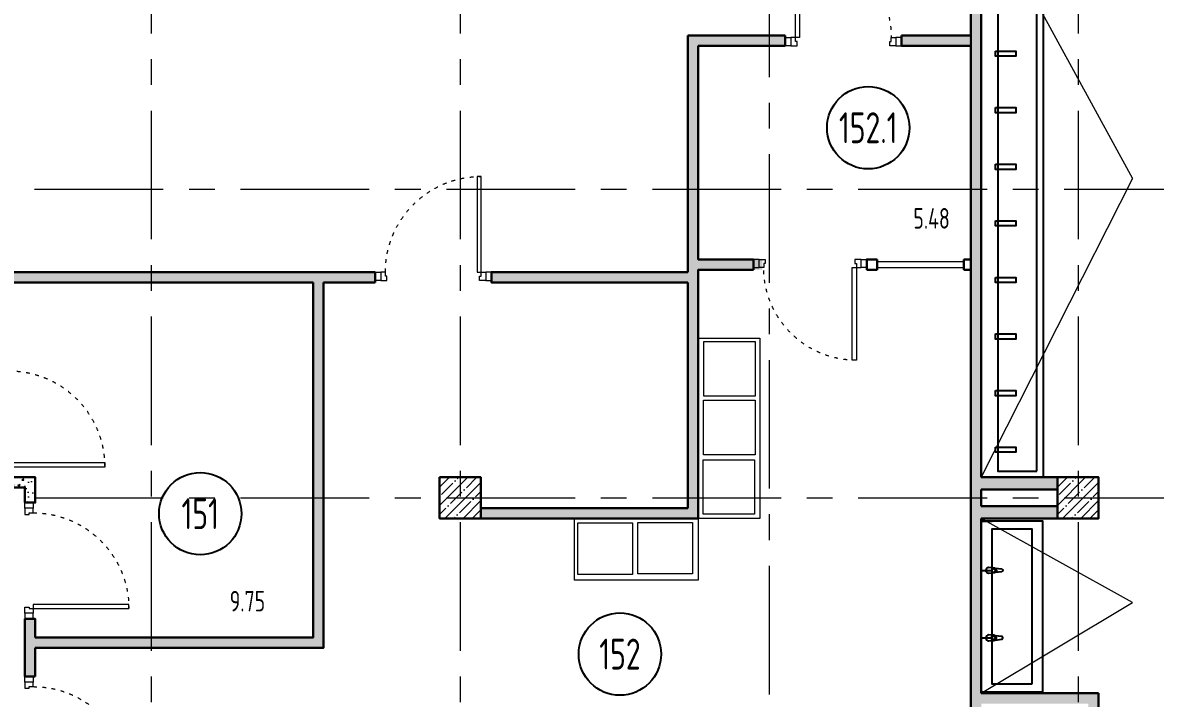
# Model space of a CAD drawing. Header units: millimetres. Extents: x -8689834 to 9419935, y 0 to 135940.
# Drawn here: x -210484 to -199483, y 110651 to 117219 of the extents above; entities that cross this region are included whole.
import ezdxf
from ezdxf import colors
from ezdxf.entities.mleader import LeaderData, LeaderLine
from ezdxf.enums import TextEntityAlignment as Align
from ezdxf.math import Vec2, Vec3

# ---------------------------------------------------------------- set-up
doc = ezdxf.new("R2010")
doc.units = ezdxf.units.MM
doc.header["$MEASUREMENT"] = 0
doc.linetypes.add('ACAD_ISO03W100', pattern=[30, 12, -18])
doc.linetypes.add('CENTER', pattern=[2, 1.25, -0.25, 0.25, -0.25])
doc.layers.get('0').update_dxf_attribs({"color": 250, "lineweight": 9})
for name, color, linetype, lineweight in [('АР_Двери', 175, 'Continuous', 18), ('АР_Колонны', 250, 'Continuous', 30), ('АР_Колонны Штрих', 250, 'Continuous', 5), ('АР_Маркер экспликации', 239, 'Continuous', 13), ('АР_Номер помещения', 1, 'Continuous', 25), ('АР_Оси', 7, 'Continuous', 9), ('АР_Отметки', 250, 'Continuous', 15), ('АР_Перегородки газоблок', 165, 'Continuous', 30), ('АР_Перегородки газоблок_Штрих', 165, 'Continuous', 5), ('АР_Помещения_площадь', 19, 'Continuous', 9), ('АР_Тонкие', 250, 'Continuous', 5), ('Оборудование пищеблок', 250, 'Continuous', 5)]:
    doc.layers.add(name, color=color, linetype=linetype, lineweight=lineweight)
doc.layers.add('ТХ_сантехника', color=253, linetype='Continuous')
doc.layers.get('0').freeze()
doc.styles.add('ISOCPEUR', font='isocpeur.ttf', dxfattribs={"width": 0.7})
doc.styles.get("Standard").update_dxf_attribs({"font": 'isocpeur.ttf', "width": 0.7})
pattern_1 = [(50, (0, 0), (215.17805, -18.82564), [22.5, -247.5]), (355, (0, 0), (-41.6254, 225.65764), [18, -198]), (100.45144, (17.93, -1.57), (173.55265, 206.832), [19.12206, -210.34263]), (46.1842, (0, 60), (320.1724, -49.65578), [33.75, -371.25]), (96.63564, (26.68, 55.86), (280.3986, 292.2356), [28.6831, -315.51413]), (351.18416, (0, 60), (280.3986, 292.2356), [27, -297]), (21, (30, 45), (179.07212, -120.78567), [22.5, -247.5]), (326, (30, 45), (72.9946, 217.54501), [18, -198]), (71.45144, (44.92, 34.93), (252.06671, 96.75935), [19.12206, -210.34263]), (37.5, (0, 0), (3.647957, 99.868156), [0, -195.6, 0, -201, 0, -198.75]), (7.5, (0, 0), (78.92086, 118.323514), [0, -114.6, 0, -191.1, 0, -75.75]), (327.5, (-66.9, 0), (160.14673, -6.766462), [0, -75, 0, -234, 0, -310.5]), (317.5, (-96.9, 0), (174.95585, 30.031495), [0, -97.5, 0, -155.4, 0, -220.5])]

# ---------------------------------------------------------------- blocks, each defined once
blk = doc.blocks.new('*U572')
for points in [[(0, 0), (0, -80), (55, -80), (55, 0), (0, 0)], [(55, -80), (55, 0), (115, 0), (115, -40), (100, -40), (100, -80), (55, -80)], [(1075, -80), (1075, 0), (1015, 0), (1015, -40), (1030, -40), (1030, -80), (1075, -80)], [(1130, 0), (1130, -80), (1075, -80), (1075, 0), (1130, 0)]]:
    blk.add_lwpolyline(points)
blk.add_lwpolyline([(100, -80), (100, -1010), (140, -1010), (140, -80)], close=True)
at = {"linetype": 'ACAD_ISO03W100', "ltscale": 3}
blk.add_arc((100, -80), 930, 270, 0, dxfattribs=at)
blk = doc.blocks.new('*U552')
for points in [[(-55, -80), (-55, 0), (-115, 0), (-115, -40), (-100, -40), (-100, -80), (-55, -80)], [(0, 0), (0, -80), (-55, -80), (-55, 0), (0, 0)], [(-1130, 0), (-1130, -80), (-1075, -80), (-1075, 0), (-1130, 0)], [(-1075, -80), (-1075, 0), (-1015, 0), (-1015, -40), (-1030, -40), (-1030, -80), (-1075, -80)]]:
    blk.add_lwpolyline(points)
blk.add_lwpolyline([(-100, -80), (-100, -1010), (-140, -1010), (-140, -80)], close=True)
at = {"linetype": 'ACAD_ISO03W100', "ltscale": 3}
blk.add_arc((-100, -80), 930, 180, 270, dxfattribs=at)
blk = doc.blocks.new('*U10')
blk.add_lwpolyline([(100, 80), (100, 1010), (140, 1010), (140, 80)], close=True)
for points in [[(0, 0), (0, 80), (55, 80), (55, 0), (0, 0)], [(55, 80), (55, 0), (115, 0), (115, 40), (100, 40), (100, 80), (55, 80)], [(1075, 80), (1075, 0), (1015, 0), (1015, 40), (1030, 40), (1030, 80), (1075, 80)], [(1130, 0), (1130, 80), (1075, 80), (1075, 0), (1130, 0)]]:
    blk.add_lwpolyline(points)
at = {"linetype": 'ACAD_ISO03W100', "ltscale": 3}
blk.add_arc((100, 80), 930, 0, 90, dxfattribs=at)
blk = doc.blocks.new('*U1629')
at = {"layer": 'АР_Номер помещения', "color": 7}
blk.add_circle((771, -3079), 400, dxfattribs=at)
at = {"layer": 'АР_Номер помещения', "color": 7, "style": 'ISOCPEUR', "width": 0.7}
blk.add_attdef('НОМЕР_ПОМЕЩЕНИЯ', text='', height=300, dxfattribs=at).set_placement((771, -3079), align=Align.MIDDLE_CENTER)
at = {"layer": 'АР_Помещения_площадь', "color": 7, "lineweight": 30, "width": 0.7, "flags": 104}
blk.add_attdef('ИМЯ_ПОМЕЩЕНИЯ', text='', height=100, dxfattribs=at).set_placement((158, 1217), align=Align.MIDDLE_CENTER)
blk = doc.blocks.new('*U1630')
at = {"layer": 'АР_Номер помещения', "color": 7}
blk.add_circle((-5585, -1810), 400, dxfattribs=at)
at = {"layer": 'АР_Номер помещения', "color": 7, "style": 'ISOCPEUR', "width": 0.7}
blk.add_attdef('НОМЕР_ПОМЕЩЕНИЯ', text='', height=300, dxfattribs=at).set_placement((-5585, -1810), align=Align.MIDDLE_CENTER)
at = {"layer": 'АР_Помещения_площадь', "color": 7, "lineweight": 30, "width": 0.7, "flags": 104}
blk.add_attdef('ИМЯ_ПОМЕЩЕНИЯ', text='', height=100, dxfattribs=at).set_placement((158, 1217), align=Align.MIDDLE_CENTER)
blk = doc.blocks.new('*U1788')
at = {"layer": 'АР_Номер помещения', "color": 7}
blk.add_circle((-3463, -1967), 400, dxfattribs=at)
at = {"layer": 'АР_Номер помещения', "color": 7, "style": 'ISOCPEUR', "width": 0.7}
blk.add_attdef('НОМЕР_ПОМЕЩЕНИЯ', text='', height=300, dxfattribs=at).set_placement((-3463, -1967), align=Align.MIDDLE_CENTER)
at = {"layer": 'АР_Помещения_площадь', "color": 7, "lineweight": 30, "width": 0.7, "flags": 104}
blk.add_attdef('ИМЯ_ПОМЕЩЕНИЯ', text='', height=100, dxfattribs=at).set_placement((158, 1217), align=Align.MIDDLE_CENTER)
blk = doc.blocks.new('смеситель короткий')
for p, q in [((42, 21), (0, 25)), ((24.9, 13.6), (39.8, 13.6)), ((24.9, -13.6), (24.9, 13.6)), ((104.4, 11.1), (51.5, 17.7)), ((0, -25), (42, -21)), ((39.8, -13.6), (24.9, -13.6)), ((51.5, -17.7), (104.4, -11.1))]:
    blk.add_line(p, q)
for centre, major_axis, start_param, end_param in [((0, 0), (-17.7, 17.7), -0.785398, 2.356194), ((39.8, 0), (9.62, 9.62), 3.926991, 7.068583), ((40.1, 0), (-14.9, 14.9), -1.35736, -0.875625), ((40.1, 0), (14.9, 14.9), 4.498953, 6.496621), ((103, 0), (7.91, 7.91), 4.051589, 6.943986), ((40.1, 0), (14.9, 14.9), 4.017217, 4.498953)]:
    blk.add_ellipse(centre, major_axis=major_axis, ratio=1, start_param=start_param, end_param=end_param)
blk = doc.blocks.new('раковина')
at = {"layer": 'ТХ_сантехника'}
for p, q in [((968010.4, -23754), (968100, -23754)), ((968010.4, -24154), (968100, -24154)), ((968010.4, -24704), (968100, -24704))]:
    blk.add_line(p, q, dxfattribs=at)
for points in [[(968510.4, -25144), (968510.4, -23754), (968010.4, -23754), (968010.4, -25144)], [(968425.4, -25079), (968425.4, -23819), (968095.4, -23819), (968095.4, -25079)]]:
    blk.add_lwpolyline(points, close=True, dxfattribs=at)
at = {"layer": 'ТХ_сантехника', "ltscale": 100, "xscale": -1, "rotation": 180}
blk.add_blockref('смеситель короткий', (968072.1, -24154), dxfattribs=at)
at = {"layer": 'ТХ_сантехника'}
blk.add_blockref('смеситель короткий', (968072.1, -24704), dxfattribs=at)
blk = doc.blocks.new('раковина столовая 2')
for points in [[(970112, -22806), (970112, -17236), (969512, -17236), (969512, -22806)], [(969572, -22746), (969572, -17314), (969952, -17314), (969952, -22746)], [(969975, -17564), (969775, -17564), (969775, -17614), (969975, -17614)], [(969975, -18114), (969775, -18114), (969775, -18164), (969975, -18164)], [(969975, -18664), (969775, -18664), (969775, -18714), (969975, -18714)], [(969975, -19214), (969775, -19214), (969775, -19264), (969975, -19264)], [(969975, -19764), (969775, -19764), (969775, -19814), (969975, -19814)], [(969975, -20314), (969775, -20314), (969775, -20364), (969975, -20364)], [(969975, -20864), (969775, -20864), (969775, -20914), (969975, -20914)], [(969975, -21414), (969775, -21414), (969775, -21464), (969975, -21464)], [(969975, -21964), (969775, -21964), (969775, -22014), (969975, -22014)], [(969975, -22514), (969775, -22514), (969775, -22564), (969975, -22564)]]:
    blk.add_lwpolyline(points, close=True)
blk = doc.blocks.new('*U580')
blk.add_lwpolyline([(-100, 80), (-100, 1010), (-140, 1010), (-140, 80)], close=True)
for points in [[(-1130, 0), (-1130, 80), (-1075, 80), (-1075, 0), (-1130, 0)], [(-1075, 80), (-1075, 0), (-1015, 0), (-1015, 40), (-1030, 40), (-1030, 80), (-1075, 80)], [(-55, 80), (-55, 0), (-115, 0), (-115, 40), (-100, 40), (-100, 80), (-55, 80)], [(0, 0), (0, 80), (-55, 80), (-55, 0), (0, 0)]]:
    blk.add_lwpolyline(points)
at = {"linetype": 'ACAD_ISO03W100', "ltscale": 3}
blk.add_arc((-100, 80), 930, 90, 180, dxfattribs=at)
blk = doc.blocks.new('*U573')
for points in [[(0, 0), (0, -80), (55, -80), (55, 0), (0, 0)], [(55, -80), (55, 0), (115, 0), (115, -40), (100, -40), (100, -80), (55, -80)], [(1045, -80), (1045, 0), (985, 0), (985, -40), (1000, -40), (1000, -80), (1045, -80)], [(1100, 0), (1100, -80), (1045, -80), (1045, 0), (1100, 0)]]:
    blk.add_lwpolyline(points)
blk.add_lwpolyline([(100, -80), (100, -980), (140, -980), (140, -80)], close=True)
at = {"linetype": 'ACAD_ISO03W100', "ltscale": 3}
blk.add_arc((100, -80), 900, 270, 0, dxfattribs=at)
blk = doc.blocks.new('A$C0ce66a75')
at = {"layer": 'Оборудование пищеблок', "color": 217, "true_color": 0x93278f}
for points in [[(600, 0), (0, 0), (0, 1200), (600, 1200)], [(540, 615), (40, 615), (40, 1145), (540, 1145)], [(545, 31), (45, 31), (45, 561), (545, 561)]]:
    blk.add_lwpolyline(points, close=True, dxfattribs=at)
blk = doc.blocks.new('A$C8adc73d5')
at = {"layer": 'Оборудование пищеблок', "color": 217, "true_color": 0x93278f}
for points in [[(1750, 0), (0, 0), (0, 600), (1750, 600)], [(570, 52), (40, 52), (40, 552), (570, 552)], [(1148, 47), (618, 47), (618, 547), (1148, 547)], [(1719, 46), (1189, 46), (1189, 546), (1719, 546)]]:
    blk.add_lwpolyline(points, close=True, dxfattribs=at)
blk = doc.blocks.new('_DotSmall')
at = {"color": 0, "linetype": 'ByBlock', "const_width": 0.5}
blk.add_lwpolyline([(-0.0625, 0, 1), (0.0625, 0, 1)], format="xyb", close=True, dxfattribs=at)

msp = doc.modelspace()

# ---------------------------------------------------------------- hatches: boundary and pattern name
at = {"layer": 'АР_Колонны Штрих', "ltscale": 100}
h = msp.add_hatch(dxfattribs=at)
h.set_pattern_fill('ANSI35', color=256, scale=500)
h.set_pattern_definition([(45, (-1163486.01, 152672.16), (-88.388348, 88.388348), []), (45, (-1163397.63, 152672.16), (-88.388348, 88.388348), [156.25, -31.25, 0, -31.25])])
h.paths.add_polyline_path([(-206033.9, 112800.7), (-206433.9, 112800.7), (-206433.9, 112400.7), (-206033.9, 112400.7)])
h = msp.add_hatch(dxfattribs=at)
h.set_pattern_fill('ANSI35', color=256, scale=500)
h.set_pattern_definition([(45, (-1157486.01, 152672.16), (-88.388348, 88.388348), []), (45, (-1157397.63, 152672.16), (-88.388348, 88.388348), [156.25, -31.25, 0, -31.25])])
h.paths.add_polyline_path([(-200033.9, 112800.7), (-200433.9, 112800.7), (-200433.9, 112400.7), (-200033.9, 112400.7)])
at = {"layer": 'АР_Перегородки газоблок_Штрих', "ltscale": 100}
h = msp.add_hatch(dxfattribs=at)
h.set_pattern_fill('AR-CONC', color=256, scale=30)
h.set_pattern_definition(pattern_1)
h.paths.add_polyline_path([(-201173.8, 118370.9), (-201173.6, 118400.7), (-200433.9, 118400.7), (-200433.9, 118520.7), (-201273.4, 118520.6), (-201273.4, 115964.6), (-201273.3, 115964.6), (-201273.4, 115627.6), (-201273.4, 115600.7), (-201173.8, 115600.7)])
h.paths.add_polyline_path([(-201173.8, 115600.7), (-201273.4, 115600.1), (-201273.4, 115007.2), (-201273.4, 112600.7), (-201173.4, 112600.7), (-201173.4, 112680.7), (-200433.9, 112680.7), (-200433.9, 112800.7), (-200573.8, 112800.7), (-200573.8, 112800.7), (-201173.8, 112800.7)])
h.paths.add_polyline_path([(-200433.9, 112520.7), (-201173.4, 112520.7), (-201173.4, 112600.7), (-201273.4, 112600.7), (-201273.4, 110702.5), (-201173.4, 110702.5), (-201173.4, 112400.7), (-200433.9, 112400.7), (-200433.9, 112400.7)])
h = msp.add_hatch(dxfattribs=at)
h.set_pattern_fill('AR-CONC', color=256, scale=30)
h.set_pattern_definition([(50, (0.09, 1576.72), (215.17805, -18.82564), [22.5, -247.5]), (355, (0.09, 1576.72), (-41.6254, 225.65764), [18, -198]), (100.45144, (18.02, 1575.15), (173.55265, 206.832), [19.12206, -210.34263]), (46.1842, (0.09, 1636.72), (320.1724, -49.65578), [33.75, -371.25]), (96.63564, (26.77, 1632.6), (280.3986, 292.2356), [28.6831, -315.51413]), (351.18416, (0.09, 1636.72), (280.3986, 292.2356), [27, -297]), (21, (30.1, 1621.72), (179.07212, -120.78567), [22.5, -247.5]), (326, (30.1, 1621.72), (72.9946, 217.54501), [18, -198]), (71.45144, (45.02, 1611.66), (252.06671, 96.75935), [19.12206, -210.34263]), (37.5, (0.09, 1576.72), (3.647957, 99.868156), [0, -195.6, 0, -201, 0, -198.75]), (7.5, (0.09, 1576.72), (78.92086, 118.323514), [0, -114.6, 0, -191.1, 0, -75.75]), (327.5, (-66.81, 1576.72), (160.14673, -6.766462), [0, -75, 0, -234, 0, -310.5]), (317.5, (-96.8, 1576.72), (174.95585, 30.031495), [0, -97.5, 0, -155.4, 0, -220.5])])
h.paths.add_polyline_path([(-201293.3, 117094.4), (-201947.8, 117094.3), (-201947.8, 116994.3), (-201293.3, 116994.4)])
h.paths.add_polyline_path([(-203077.8, 117094.3), (-204022.7, 117094.3), (-204022.7, 114793.8), (-205930.8, 114793.8), (-205930.8, 114693.8), (-204022.7, 114693.8), (-204022.7, 112500.4), (-206033.9, 112500.7), (-206033.9, 112400.7), (-203922.6, 112400.4), (-203922.7, 114817.8), (-203300.3, 114817.8), (-203300.3, 114917.8), (-203922.6, 114917.8), (-203922.6, 116994.3), (-203077.8, 116994.3)])
h = msp.add_hatch(dxfattribs=at)
h.set_pattern_fill('AR-CONC', color=256, scale=30)
h.set_pattern_definition(pattern_1)
h.paths.add_polyline_path([(-207562.8, 114693.8), (-207060.8, 114693.8), (-207060.8, 114793.8), (-211555.4, 114793.8), (-211555.4, 114693.8), (-210693.8, 114693.8), (-210693.8, 113930.7), (-210593.8, 113930.7), (-210593.8, 114693.8), (-207662.8, 114693.8), (-207662.8, 111241.9), (-210361.8, 111243.1), (-210361.8, 111423.9), (-210461.8, 111423.9), (-210461.8, 110864.7), (-210361.8, 110864.7), (-210361.8, 111143.1), (-207562.8, 111141.5)])
h = msp.add_hatch(dxfattribs=at)
h.set_pattern_fill('AR-CONC', color=256, scale=30)
h.set_pattern_definition(pattern_1)
h.paths.add_polyline_path([(-210361.8, 112800.7), (-212033.9, 112800.7), (-212033.9, 112700.7), (-210461.8, 112700.7), (-210461.8, 112553.9), (-210361.8, 112553.9)])
h = msp.add_hatch(dxfattribs=at)
h.set_pattern_fill('AR-CONC', color=256, scale=30)
h.set_pattern_definition(pattern_1)
h.paths.add_polyline_path([(-210461.8, 109734.7), (-210361.8, 109634.7)], flags=17)
h.paths.add_polyline_path([(-201173.4, 109734.7), (-201293.4, 109734.7), (-210461.8, 109734.7), (-210361.8, 109634.7), (-202922.4, 109634.7), (-202922.4, 109061.2), (-202922.4, 108895.3), (-200133.9, 108895.3), (-200133.9, 106900.6), (-203133.9, 106900.6), (-203133.9, 104807.7), (-203241.9, 104807.7), (-203241.9, 104707.7), (-203033.9, 104707.7), (-203033.9, 106800.7), (-200033.9, 106800.7), (-200033.9, 110700.9), (-201173.4, 110702.5), (-201273.4, 110702.5), (-201273.4, 109734.7), (-201173.4, 109734.7), (-201173.4, 110062.1), (-201173.4, 110600.9), (-201171.3, 110600.9), (-200133.9, 110600.9), (-200133.9, 109015.3), (-201173.4, 109015.3)])
h.paths.add_polyline_path([(-201273.4, 109634.7), (-201273.4, 109014.7), (-202822.4, 109014.7), (-202822.4, 109634.7)], flags=16)
h.paths.add_polyline_path([(-202970, 109634.7), (-202849.5, 109634.7)], flags=17)

# ---------------------------------------------------------------- linework, layer by layer
at = {"layer": 'АР_Колонны', "ltscale": 100}
for points in [[(-206433.9, 112800.7), (-206033.9, 112800.7), (-206033.9, 112400.7), (-206433.9, 112400.7)], [(-200433.9, 112800.7), (-200033.9, 112800.7), (-200033.9, 112400.7), (-200433.9, 112400.7)]]:
    msp.add_lwpolyline(points, close=True, dxfattribs=at)
at = {"layer": 'АР_Оси', "linetype": 'CENTER', "ltscale": 1000}
for p, q in [((-203233.8, 135939.9), (-203233.8, 80207.5)), ((-209233.9, 134363.2), (-209233.9, 78630.8)), ((-206233.9, 134363.2), (-206233.9, 78630.8)), ((-200233.9, 134363.2), (-200233.9, 78630.8)), ((-224367.6, 115600.7), (-141189.2, 115600.7)), ((-224367.6, 112600.7), (-141189.2, 112600.7))]:
    msp.add_line(p, q, dxfattribs=at)
at = {"layer": 'АР_Перегородки газоблок', "ltscale": 100}
for p, q in [((-204022.7, 117094.3), (-204022.7, 114793.8)), ((-203077.8, 117094.3), (-204022.7, 117094.3)), ((-203077.8, 117094.3), (-203077.8, 116994.2)), ((-201947.8, 116994.2), (-201947.8, 117094.4)), ((-201273.3, 117094.4), (-201947.8, 117094.4)), ((-203077.8, 116994.3), (-203922.7, 116994.3)), ((-201273.3, 116994.4), (-201947.8, 116994.4)), ((-204022.7, 114693.8), (-204022.7, 112500.4)), ((-204022.7, 112500.4), (-206033.9, 112500.7)), ((-203922.7, 112400.4), (-206033.9, 112400.7))]:
    msp.add_line(p, q, dxfattribs=at)
at = {"layer": 'АР_Перегородки газоблок', "color": 253, "lineweight": 13, "ltscale": 100}
for p, q in [((-202185.3, 114897.8, 0), (-201341.9, 114897.8, 0)), ((-201344.2, 114835.3, 0), (-202185.3, 114835.3, 0))]:
    msp.add_line(p, q, dxfattribs=at)
at = {"layer": 'АР_Перегородки газоблок', "ltscale": 100}
for points in [[(-201273.4, 115007.2), (-201273.4, 118520.6), (-200433.9, 118520.7)], [(-201173.6, 112800.7), (-201173.6, 118400.7)], [(-201273.4, 109734.7), (-201273.4, 115007.2)], [(-211535.4, 114793.8), (-207060.8, 114793.8)], [(-207060.8, 114793.8), (-207060.8, 114693.8)], [(-204022.7, 114793.8), (-205930.8, 114793.8), (-205930.8, 114693.8), (-204022.7, 114693.8)], [(-210593.8, 114693.8), (-207662.8, 114693.8)], [(-210361.8, 111243.1), (-207662.8, 111241.9), (-207662.8, 114693.8)], [(-210361.8, 111143.1), (-207562.8, 111141.9), (-207562.8, 114693.8)], [(-207562.8, 114693.8), (-207060.8, 114693.8)], [(-212033.9, 112800.7), (-210361.8, 112800.7), (-210361.8, 112553.9), (-210461.8, 112553.9)], [(-201173.4, 112800.7), (-200433.9, 112800.7)], [(-212033.9, 112700.7), (-210461.8, 112700.7), (-210461.8, 112553.9)], [(-200433.9, 112680.7), (-201173.4, 112680.7)], [(-201173.4, 112680.7), (-201173.4, 112520.7)], [(-201173.4, 112520.7), (-200433.9, 112520.7)], [(-200433.9, 112400.7), (-201173.4, 112400.7)], [(-201173.4, 112400.7), (-201173.4, 110700.9)], [(-210461.8, 111423.9), (-210461.8, 110864.7)], [(-210361.8, 111243.1), (-210361.8, 111423.9), (-210461.8, 111423.9)], [(-210361.8, 110864.7), (-210361.8, 111143.1)], [(-210361.8, 110864.7), (-210461.8, 110864.7)], [(-200033.9, 110701), (-200033.9, 106800.7), (-203033.9, 106800.7), (-203033.9, 104707.7)], [(-201173.4, 110700.9), (-200033.9, 110700.9)]]:
    msp.add_lwpolyline(points, dxfattribs=at)
at = {"layer": 'АР_Перегородки газоблок', "ltscale": 100, "elevation": 0}
for points in [[(-203922.7, 116994.3), (-203922.7, 114917.8), (-203386.6, 114917.8), (-203386.6, 114817.8)], [(-202184.2, 114917.8), (-202286.6, 114917.8), (-202286.6, 114817.8)], [(-202184.2, 114917.8), (-202184.2, 114817.8)], [(-201344.2, 114917.8), (-201344.2, 114817.8)], [(-201344.2, 114917.8), (-201273.4, 114917.8)], [(-203922.7, 112400.4), (-203922.7, 114817.8), (-203386.6, 114817.8)], [(-202286.6, 114817.8), (-202184.2, 114817.8)], [(-201344.2, 114817.8), (-201273.4, 114817.8)]]:
    msp.add_lwpolyline(points, dxfattribs=at)
at = {"layer": 'АР_Тонкие', "ltscale": 500}
for points in [[(-201173.6, 118400.7), (-199706, 115705.3), (-201173.4, 112800.7)], [(-201173.4, 110700.9), (-199706, 111583.8), (-201173.4, 112400.7)]]:
    msp.add_lwpolyline(points, dxfattribs=at)

# ---------------------------------------------------------------- block references
at = {"layer": 'АР_Двери', "xscale": -1}
for name, p in [('*U580', (-203077.8, 116994.2)), ('*U10', (-205930.8, 114713.8))]:
    msp.add_blockref(name, p, dxfattribs=at)
at = {"layer": 'АР_Двери', "color": 253, "xscale": -1}
msp.add_blockref('*U573', (-202286.6, 114917.8, 0), dxfattribs=at)
msp.add_blockref('*U573', (-202286.6, 114917.8, 0), dxfattribs=at)
at = {"layer": 'АР_Двери', "rotation": 90.00000000000001}
msp.add_blockref('*U572', (-210693.8, 112800.7), dxfattribs=at)
at = {"layer": 'АР_Двери', "xscale": -1, "rotation": 90}
for p in [(-210461.8, 111423.9), (-210461.8, 109734.7)]:
    msp.add_blockref('*U552', p, dxfattribs=at)
at = {"layer": 'АР_Маркер экспликации'}
ref = msp.add_blockref('*U1788', (-198808.5, 118164.5), dxfattribs=at)
ref.add_attrib('НОМЕР_ПОМЕЩЕНИЯ', '152.1', dxfattribs={"layer": 'АР_Номер помещения', "color": 7, "height": 300, "style": 'ISOCPEUR', "width": 0.7}).set_placement((-202271.3, 116197.5), align=Align.MIDDLE_CENTER)
ref.add_attrib('ПЛОЩАДЬ_ПОМЕЩЕНИЯ', '5.48', dxfattribs={"layer": 'АР_Помещения_площадь', "color": 7, "height": 200, "style": 'ISOCPEUR', "width": 0.7}).set_placement((-201479.1, 115316.8), align=Align.MIDDLE_RIGHT)
ref = msp.add_blockref('*U1629', (-209530, 115525.1), dxfattribs=at)
ref.add_attrib('НОМЕР_ПОМЕЩЕНИЯ', '151', dxfattribs={"layer": 'АР_Номер помещения', "color": 7, "height": 300, "style": 'ISOCPEUR', "width": 0.7}).set_placement((-208759, 112445.7), align=Align.MIDDLE_CENTER)
ref.add_attrib('ПЛОЩАДЬ_ПОМЕЩЕНИЯ', '9.75', dxfattribs={"layer": 'АР_Помещения_площадь', "color": 7, "height": 200, "style": 'ISOCPEUR', "width": 0.7}).set_placement((-208128.4, 111595.8), align=Align.MIDDLE_RIGHT)
ref = msp.add_blockref('*U1630', (-199097.9, 112891), dxfattribs=at)
ref.add_attrib('НОМЕР_ПОМЕЩЕНИЯ', '152', dxfattribs={"layer": 'АР_Номер помещения', "color": 7, "height": 300, "style": 'ISOCPEUR', "width": 0.7}).set_placement((-204682.5, 111081.1), align=Align.MIDDLE_CENTER)
ref.add_attrib('ПЛОЩАДЬ_ПОМЕЩЕНИЯ', '34.78', dxfattribs={"layer": 'АР_Помещения_площадь', "color": 7, "height": 200, "style": 'ISOCPEUR', "width": 0.7}).set_placement((-202086.7, 109981.2), align=Align.MIDDLE_RIGHT)
at = {"layer": 'Оборудование пищеблок', "color": 217, "true_color": 0x93278f}
for name, p, rotation in [('A$C8adc73d5', (-203322.7, 112400.7), 90), ('A$C0ce66a75', (-205123.1, 112400.7), 270)]:
    msp.add_blockref(name, p, dxfattribs=dict(at, rotation=rotation))
at = {"layer": 'ТХ_сантехника', "xscale": -1}
msp.add_blockref('раковина столовая 2', (768938.2, 135606.8), dxfattribs=at)
at = {"layer": 'ТХ_сантехника', "xscale": 1.193395715199417, "yscale": 1.193395715199417, "zscale": 1.193395715199417}
msp.add_blockref('раковина', (-1356392.6, 140720.5), dxfattribs=at)

# ---------------------------------------------------------------- leaders
at = {"layer": 'АР_Отметки'}
ml = msp.add_multileader_mtext('Standard', dxfattribs=at)
ml.set_content('0,000', color=256, style='ISOCPEUR')
ml.set_leader_properties(color=256, linetype='Continuous', lineweight=-1)
ml.set_arrow_properties(name='DOTSMALL')
ml.build(insert=Vec2(0, 0))
ml.multileader.update_dxf_attribs({"has_text_frame": 1, "text_left_attachment_type": 4, "text_right_attachment_type": 4, "dogleg_length": 100, "arrow_head_size": 180})
ctx = ml.context
ctx.base_point, ctx.char_height, ctx.arrow_head_size, ctx.landing_gap_size, ctx.plane_origin = Vec3(-204826.3, 122318.2), 250, 180, 50, Vec3(-207886.6, 120174.8)
ctx.left_attachment, ctx.right_attachment = 4, 4
notes = []
notes.append((ctx, [(0, (0, 0, 0), (0, 0), (1, 0), 1, [])]))
ctx.mtext.insert, ctx.mtext.width, ctx.mtext.line_spacing_style, ctx.mtext.flow_direction = Vec3(-204776.3, 122651.5), 852.697, 2, 5
ml = msp.add_multileader_mtext('Standard', dxfattribs=at)
ml.set_content('{\\W0.8;-2,730}', color=256, style='ISOCPEUR')
ml.set_leader_properties(color=256, linetype='Continuous', lineweight=-1)
ml.set_arrow_properties(name='DOTSMALL')
ml.build(insert=Vec2(0, 0))
ml.multileader.update_dxf_attribs({"has_text_frame": 1, "text_left_attachment_type": 4, "text_right_attachment_type": 4, "dogleg_length": 100, "arrow_head_size": 180})
ctx = ml.context
ctx.base_point, ctx.char_height, ctx.arrow_head_size, ctx.landing_gap_size, ctx.plane_origin = Vec3(-314791.3, 121809, 0), 250, 180, 50, Vec3(-319449.8, 117956.7, 0)
ctx.left_attachment, ctx.right_attachment = 4, 4
notes.append((ctx, [(0, (0, 0, 0), (0, 0), (1, 0), 1, [])]))
ctx.mtext.insert, ctx.mtext.width, ctx.mtext.defined_height, ctx.mtext.line_spacing_style, ctx.mtext.flow_direction = Vec3(-314741.3, 122142.4, 0), 769.989, 343.9, 2, 5
ml = msp.add_multileader_mtext('Standard', dxfattribs=at)
ml.set_content('{\\W0.8;-2,430}', color=256, style='ISOCPEUR')
ml.set_leader_properties(color=256, linetype='Continuous', lineweight=-1)
ml.set_arrow_properties(name='DOTSMALL')
ml.build(insert=Vec2(0, 0))
ml.multileader.update_dxf_attribs({"has_text_frame": 1, "text_left_attachment_type": 4, "text_right_attachment_type": 4, "dogleg_length": 100, "arrow_head_size": 180})
ctx = ml.context
ctx.base_point, ctx.char_height, ctx.arrow_head_size, ctx.landing_gap_size, ctx.plane_origin = Vec3(-301002.2, 120038.6), 250, 180, 50, Vec3(-299949.6, 118383.4)
ctx.left_attachment, ctx.right_attachment = 4, 4
notes.append((ctx, [(0, (0, 0, 0), (0, 0), (1, 0), 1, [])]))
ctx.mtext.insert, ctx.mtext.width, ctx.mtext.line_spacing_style, ctx.mtext.flow_direction = Vec3(-300952.2, 120371.9), 852.697, 2, 5
ml = msp.add_multileader_mtext('Standard', dxfattribs=at)
ml.set_content('{\\W0.8;-2,430}', color=256, style='ISOCPEUR')
ml.set_leader_properties(color=256, linetype='Continuous', lineweight=-1)
ml.set_arrow_properties(name='DOTSMALL')
ml.build(insert=Vec2(0, 0))
ml.multileader.update_dxf_attribs({"has_text_frame": 1, "text_left_attachment_type": 4, "text_right_attachment_type": 4, "dogleg_length": 100, "arrow_head_size": 180})
ctx = ml.context
ctx.base_point, ctx.char_height, ctx.arrow_head_size, ctx.landing_gap_size, ctx.plane_origin = Vec3(-336711.9, 117132.7), 250, 180, 50, Vec3(-335659.2, 115477.5)
ctx.left_attachment, ctx.right_attachment = 4, 4
notes.append((ctx, [(0, (0, 0, 0), (0, 0), (1, 0), 1, [])]))
ctx.mtext.insert, ctx.mtext.width, ctx.mtext.line_spacing_style, ctx.mtext.flow_direction = Vec3(-336661.9, 117466), 852.697, 2, 5
ml = msp.add_multileader_mtext('Standard', dxfattribs=at)
ml.set_content('{\\W0.8;-2,480}', color=256, style='ISOCPEUR')
ml.set_leader_properties(color=256, linetype='Continuous', lineweight=-1)
ml.set_arrow_properties(name='DOTSMALL')
ml.build(insert=Vec2(0, 0))
ml.multileader.update_dxf_attribs({"has_text_frame": 1, "text_left_attachment_type": 4, "text_right_attachment_type": 4, "dogleg_length": 100, "arrow_head_size": 180})
ctx = ml.context
ctx.base_point, ctx.char_height, ctx.arrow_head_size, ctx.landing_gap_size, ctx.plane_origin = Vec3(-302468.1, 114434.6), 250, 180, 50, Vec3(-301415.4, 112779.4)
ctx.left_attachment, ctx.right_attachment = 4, 4
notes.append((ctx, [(0, (0, 0, 0), (0, 0), (1, 0), 1, [])]))
ctx.mtext.insert, ctx.mtext.width, ctx.mtext.line_spacing_style, ctx.mtext.flow_direction = Vec3(-302418.1, 114767.9), 852.697, 2, 5
for ctx, leaders in notes:
    for number, flags, end, landing, length, lines in leaders:
        leader = LeaderData()
        leader.index, (leader.has_last_leader_line, leader.has_dogleg_vector, leader.attachment_direction) = number, flags
        leader.last_leader_point, leader.dogleg_vector, leader.dogleg_length = Vec3(end), Vec3(landing), length
        for number, points, colour, breaks in lines:
            line = LeaderLine()
            line.index, line.vertices, line.color, line.breaks = number, Vec3.list(points), colors.encode_raw_color(colour), breaks
            leader.lines.append(line)
        ctx.leaders.append(leader)

doc.saveas('drawing.dxf')
